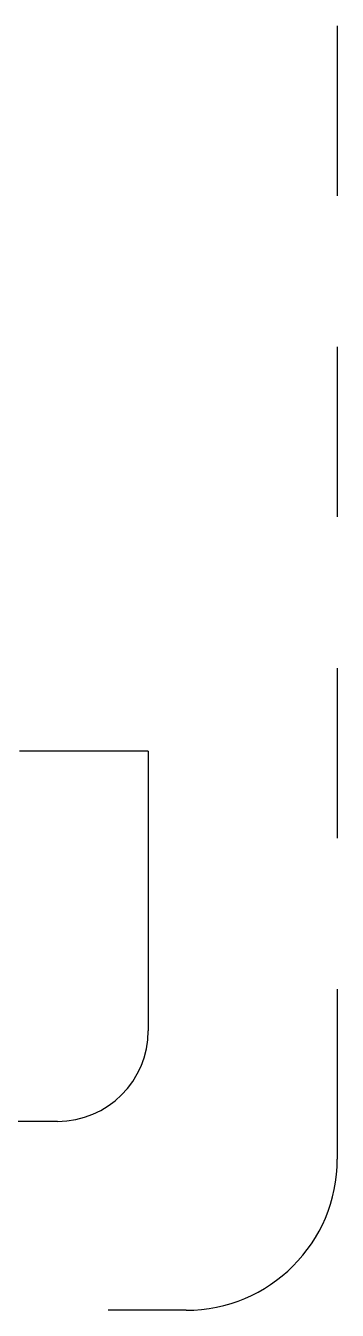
# Model space of a CAD drawing. Extents: x 0 to 386, y 0 to 144.
# Drawn here: x 305.34 to 307.4, y 19.9 to 28.4 of the extents above; entities that cross this region are included whole.
import ezdxf

# ---------------------------------------------------------------- set-up
doc = ezdxf.new("R2010")
doc.units = 0
doc.layers.add('21', color=253, linetype='CONTINUOUS')

msp = doc.modelspace()

# ---------------------------------------------------------------- linework, layer by layer
at = {"layer": '21'}
for p, q in [((307.4, 28.4), (307.4, 27.275)), ((307.4, 26.275), (307.4, 25.15)), ((307.4, 24.15), (307.4, 23.025)), ((306.15, 23.6), (305.3, 23.6)), ((306.15, 23.6), (306.15, 21.75)), ((307.4, 22.025), (307.4, 20.9)), ((305.55, 21.15), (300.9, 21.15)), ((306.4, 19.9), (305.885, 19.9))]:
    msp.add_line(p, q, dxfattribs=at)
for centre, radius in [((305.55, 21.75), 0.6), ((306.4, 20.9), 1)]:
    msp.add_arc(centre, radius, 270, 0, dxfattribs=at)

doc.saveas('drawing.dxf')
